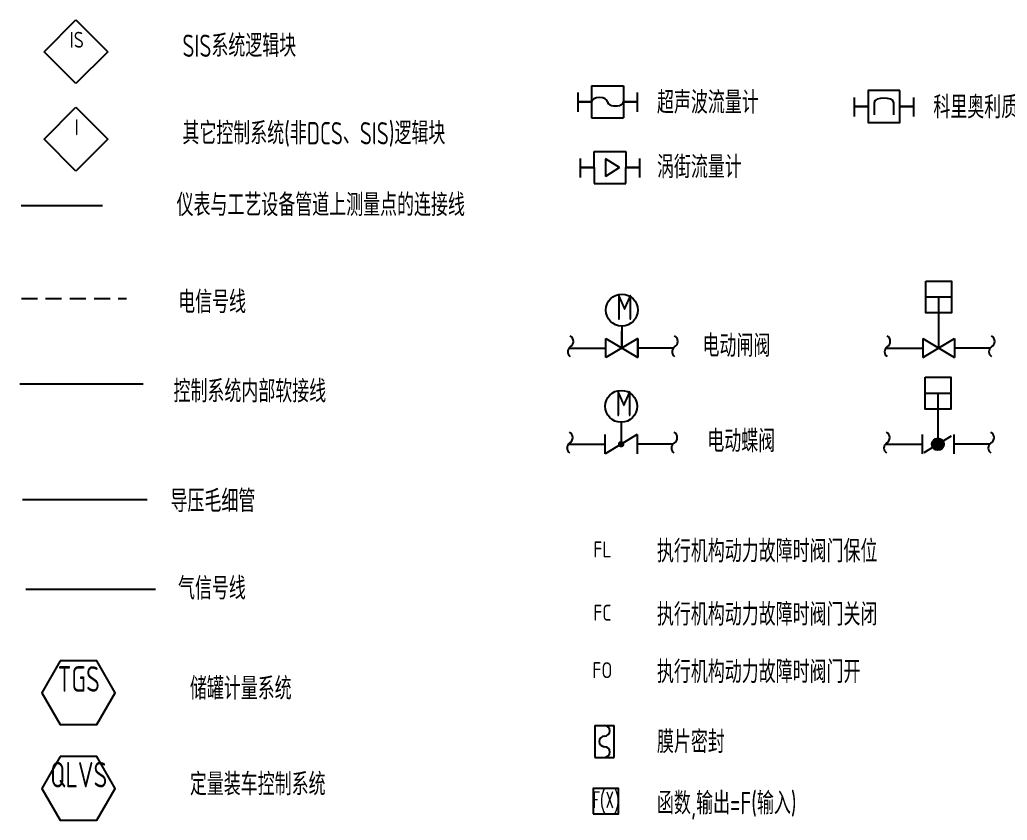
# Model space of a CAD drawing. Extents: x 24843 to 27502, y -10108 to -7552.
# Drawn here: x 25414.3 to 25569.2, y -8324 to -8198.5 of the extents above; entities that cross this region are included whole.
import ezdxf
from ezdxf.enums import TextEntityAlignment as Align

# ---------------------------------------------------------------- set-up
doc = ezdxf.new("R2010")
doc.units = 0
for name, pattern in [('CONTINOUS', [0]), ('HIDDEN', [0.375, 0.25, -0.125]), ('NEWHIDDEN', [3.8, 2.5, -1.3])]:
    doc.linetypes.add(name, pattern=pattern)
doc.layers.get('0').update_dxf_attribs({"linetype": 'CONTINUOUS'})
doc.layers.add('$DDT_AUDIT_GENERATED_(5E54)', color=3, linetype='CONTINUOUS', lineweight=25)
doc.layers.add('泄压阀', color=3, linetype='CONTINUOUS', lineweight=25)
for name, color, linetype in [('GREEN', 7, 'CONTINUOUS'), ('INST', 4, 'CONTINUOUS'), ('MIN', 6, 'CONTINUOUS'), ('仪电', 7, 'CONTINUOUS')]:
    doc.layers.add(name, color=color, linetype=linetype)
doc.styles.add('INST', font='ascii.shx', dxfattribs={"width": 0.8, "bigfont": 'lytxt.shx'})
doc.styles.add('LYTXT', font='ascii.shx', dxfattribs={"width": 0.8, "height": 4, "bigfont": 'LYTXT.shx'})
doc.styles.add('NI', font='romans.shx', dxfattribs={"width": 0.6, "height": 2.5})
doc.styles.add('YKCAD', font='isocpeur.ttf', dxfattribs={"width": 0.8, "height": 0.125})
doc.linetypes.add('GAS_TR', pattern='A,2.5,[130,ltypeshp.shx,S=1.25,R=-45,X=0,Y=0],1,[130,ltypeshp.shx,S=1.25,R=-45,X=0,Y=0],2.5', length=6)
doc.linetypes.add('MX_TR', pattern='A,2.5,[130,ltypeshp.shx,S=1.25,R=-44.999991,X=0,Y=0],0,[130,ltypeshp.shx,S=1.25,R=44.999991,X=0,Y=0],2.5', length=5)
doc.linetypes.add('NEWFENCELINE1', pattern='A,1.5,-1.876,[133,ltypeshp.shx,S=0.626,R=0,X=-0.626,Y=0],-1.876,4.5', length=9.752)

# ---------------------------------------------------------------- blocks, each defined once
blk = doc.blocks.new('*U40')
for p, q in [((-5.03, -0.06), (-0.03, 4.94)), ((-5.03, -0.06), (-0.03, 4.94)), ((-0.03, 4.94), (4.97, -0.06)), ((-0.03, -5.06), (-5.03, -0.06)), ((4.97, -0.06), (-0.03, -5.06))]:
    blk.add_line(p, q)
at = {"style": 'YKCAD', "width": 0.8, "flags": 8}
blk.add_attdef('IA100', text='', height=2.5, dxfattribs=at).set_placement((0.1, 0.56), align=Align.CENTER)
at = {"style": 'YKCAD', "width": 0.8}
blk.add_attdef('IA101', text='', height=2.5, dxfattribs=at).set_placement((-0.02, -2.51), align=Align.CENTER)
at = {"style": 'YKCAD', "width": 0.95}
for tag, p, flags in [('IA102', (-1.89, -6.11), 3), ('IA103', (-1.89, -7.36), 1)]:
    blk.add_attdef(tag, p, '', height=1, dxfattribs=dict(at, flags=flags))
blk = doc.blocks.new('隔膜')
for p, q in [((0, 2.5), (0, -2.5)), ((0, 2.5), (3, 2.5)), ((3, -2.5), (3, 2.5)), ((0, -2.5), (2.5, -2.5)), ((0, -2.5), (3, -2.5))]:
    blk.add_line(p, q)
for centre, start, end in [((1.5, 1.667), 270, 90), ((1.5, 0.001), 90, 270), ((1.5, -1.665), 270, 90)]:
    blk.add_arc(centre, 0.833, start, end)
blk = doc.blocks.new('运算符')
blk.add_lwpolyline([(0, 0), (0.2, 0), (0.2, 0.2), (0, 0.2)], close=True)
at = {"style": 'NI', "width": 0.6}
blk.add_attdef('<', text='', height=0.125, dxfattribs=at).set_placement((0.1006, 0.0483), align=Align.CENTER)
blk = doc.blocks.new('*U62')
for p, q in [((-0.225, 0.4), (-0.025, 0.4)), ((-0.125, 0.4), (-0.125, 0)), ((-0.125, 0.4), (-0.125, 0.125)), ((-0.25, 0.075), (-0.25, -0.075)), ((-0.25, -0.075), (0, 0.075)), ((-0.25, 0.075), (0, -0.075)), ((0, 0.075), (0, -0.075))]:
    blk.add_line(p, q)
blk.add_lwpolyline([(-0.225, 0.525), (-0.025, 0.525), (-0.025, 0.275), (-0.225, 0.275)], close=True)
blk = doc.blocks.new('*U63')
h = blk.add_hatch(color=256)
edge = h.paths.add_edge_path()
edge.add_arc((-0.125, 0), 0.0469, 0, 360)
for p, q in [((-0.225, 0.4), (-0.025, 0.4)), ((-0.125, 0.4), (-0.125, 0)), ((-0.25, 0.075), (-0.25, -0.075)), ((-0.2322, -0.0643), (-0.0178, 0.0643)), ((0, 0.075), (0, -0.075))]:
    blk.add_line(p, q)
blk.add_lwpolyline([(-0.225, 0.525), (-0.025, 0.525), (-0.025, 0.275), (-0.225, 0.275)], close=True)
blk.add_circle((-0.125, 0), 0.0469)

msp = doc.modelspace()

# ---------------------------------------------------------------- linework, layer by layer
at = {"layer": '$DDT_AUDIT_GENERATED_(5E54)', "color": 3, "linetype": 'Continuous'}
for p, q in [((25504.03, -8208.84), (25504.03, -8213.84)), ((25509.03, -8208.84), (25509.03, -8213.84))]:
    msp.add_line(p, q, dxfattribs=at)
at = {"color": 1}
for p, q in [((25504.03, -8208.84), (25509.03, -8208.84)), ((25504.03, -8213.84), (25509.03, -8213.84))]:
    msp.add_line(p, q, dxfattribs=at)
at = {"color": 4}
for p, q in [((25548.37, -8211.4), (25548.37, -8213.41)), ((25551.37, -8211.4), (25551.37, -8213.41))]:
    msp.add_line(p, q, dxfattribs=at)
for p, q in [((25504.41, -8219.15), (25509.41, -8219.15)), ((25504.41, -8221.65), (25504.41, -8219.15)), ((25509.41, -8219.15), (25509.41, -8221.65)), ((25506.19, -8220.27), (25506.19, -8223.05)), ((25508.41, -8221.66), (25506.19, -8220.27)), ((25504.41, -8221.65), (25504.41, -8224.15)), ((25508.41, -8221.66), (25506.19, -8223.05)), ((25509.41, -8224.15), (25509.41, -8221.65)), ((25504.41, -8224.15), (25509.41, -8224.15))]:
    msp.add_line(p, q)
for points in [[(25552.38, -8209.59), (25547.38, -8209.59), (25547.38, -8214.59), (25552.38, -8214.59)], [(25420.66, -8298.99), (25417.77, -8303.99), (25420.66, -8308.99), (25426.43, -8308.99), (25429.32, -8303.99), (25426.43, -8298.99)], [(25420.66, -8313.99), (25417.77, -8318.99), (25420.66, -8323.99), (25426.43, -8323.99), (25429.32, -8318.99), (25426.43, -8313.99)]]:
    msp.add_lwpolyline(points, close=True, dxfattribs=at)
at = {"color": 7}
for centre, radius, start, end in [((25500.18, -8248.91), 1.01, 299.7449, 60.2551), ((25516.55, -8248.91), 1.01, 299.7449, 60.2551), ((25549.87, -8248.91), 1.01, 299.7449, 60.2551), ((25566.24, -8248.91), 1.01, 299.7449, 60.2551), ((25501.18, -8250.54), 0.901, 123.6901, 236.3099), ((25517.55, -8250.54), 0.901, 123.6901, 236.3099), ((25550.87, -8250.54), 0.901, 123.6901, 236.3099), ((25567.24, -8250.54), 0.901, 123.6901, 236.3099), ((25500.07, -8264), 1.01, 299.7449, 60.2551), ((25516.45, -8264), 1.01, 299.7449, 60.2551), ((25549.77, -8264), 1.01, 299.7449, 60.2551), ((25566.14, -8264), 1.01, 299.7449, 60.2551), ((25501.07, -8265.63), 0.901, 123.6901, 236.3099), ((25517.45, -8265.63), 0.901, 123.6901, 236.3099), ((25550.77, -8265.63), 0.901, 123.6901, 236.3099), ((25567.14, -8265.63), 0.901, 123.6901, 236.3099)]:
    msp.add_arc(centre, radius, start, end, dxfattribs=at)
at = {"color": 1}
for centre, start_param, end_param in [((25505.28, -8211.34), 3.141593, 6.283185), ((25507.78, -8211.34), 0, 3.141593)]:
    msp.add_ellipse(centre, major_axis=(-1.25, 0), ratio=0.530866, start_param=start_param, end_param=end_param, dxfattribs=at)
at = {"color": 4}
msp.add_ellipse((25549.87, -8211.4), major_axis=(-1.5, 0), ratio=0.418584, start_param=3.141593, end_param=6.283185, dxfattribs=at)
at = {"layer": 'GREEN', "color": 3, "linetype": 'Continuous'}
for p, q in [((25508.77, -8249.95), (25508.77, -8247.31)), ((25506.27, -8251.45), (25506.27, -8248.45)), ((25506.27, -8248.45), (25511.27, -8251.45)), ((25511.27, -8248.45), (25506.27, -8251.45)), ((25511.27, -8251.45), (25511.27, -8248.45)), ((25500.5, -8249.95), (25506.27, -8249.95)), ((25516.87, -8249.95), (25511.27, -8249.95)), ((25550.19, -8249.95), (25555.96, -8249.95)), ((25566.57, -8249.95), (25560.96, -8249.95)), ((25500.39, -8265.03), (25506.16, -8265.03)), ((25516.77, -8265.03), (25511.16, -8265.03)), ((25550.09, -8265.03), (25555.85, -8265.03)), ((25566.46, -8265.03), (25560.85, -8265.03))]:
    msp.add_line(p, q, dxfattribs=at)
at = {"layer": 'INST', "linetype": 'NEWHIDDEN'}
msp.add_line((25414.59, -8242.2), (25431.06, -8242.2), dxfattribs=at)
at = {"layer": 'INST'}
for p, q in [((25508.77, -8246.5), (25508.77, -8249.95)), ((25506.27, -8251.45), (25506.27, -8248.45)), ((25506.27, -8248.45), (25511.27, -8251.45)), ((25511.27, -8248.45), (25506.27, -8251.45)), ((25511.27, -8248.45), (25511.27, -8251.45)), ((25508.66, -8261.59), (25508.66, -8265.03)), ((25506.16, -8266.53), (25506.16, -8263.53)), ((25511.16, -8263.53), (25506.16, -8266.53)), ((25508.66, -8265.12), (25508.66, -8264.94)), ((25511.16, -8263.53), (25511.16, -8266.53)), ((25508.57, -8265.03), (25508.75, -8265.03))]:
    msp.add_line(p, q, dxfattribs=at)
at = {"layer": 'INST', "linetype": 'NEWFENCELINE1'}
msp.add_line((25414.33, -8255.56), (25433.71, -8255.56), dxfattribs=at)
at = {"layer": 'INST', "linetype": 'MX_TR'}
msp.add_line((25414.74, -8273.7), (25434.33, -8273.7), dxfattribs=at)
at = {"layer": 'INST', "linetype": 'GAS_TR'}
msp.add_line((25415.27, -8287.78), (25435.6, -8287.78), dxfattribs=at)
at = {"layer": 'INST', "const_width": 0.5}
msp.add_lwpolyline([(25508.41, -8265.03, 1), (25508.91, -8265.03, 1)], format="xyb", close=True, dxfattribs=at)
at = {"layer": 'INST'}
for centre in [(25508.77, -8244), (25508.66, -8259.09)]:
    msp.add_circle(centre, 2.5, dxfattribs=at)
at = {"layer": 'MIN', "const_width": 0.378}
for points in [[(25501.9, -8211.34), (25504.03, -8211.34)], [(25509.03, -8211.34), (25511.2, -8211.34)], [(25545.25, -8212.09), (25547.38, -8212.09)], [(25552.38, -8212.09), (25554.55, -8212.09)], [(25502.28, -8221.65), (25504.41, -8221.65)], [(25509.41, -8221.65), (25511.58, -8221.65)]]:
    msp.add_lwpolyline(points, dxfattribs=at)
at = {"layer": '仪电', "color": 4, "linetype": 'Continuous', "ltscale": 0.5}
msp.add_line((25414.53, -8227.59), (25427.33, -8227.59), dxfattribs=at)
at = {"layer": '泄压阀', "color": 3, "lineweight": 25}
for p, q in [((25501.9, -8212.91), (25501.9, -8209.91)), ((25511.2, -8212.91), (25511.2, -8209.91)), ((25545.25, -8213.65), (25545.25, -8210.65)), ((25554.55, -8213.65), (25554.55, -8210.65)), ((25502.28, -8223.22), (25502.28, -8220.22)), ((25511.58, -8223.22), (25511.58, -8220.22))]:
    msp.add_line(p, q, dxfattribs=at)

# ---------------------------------------------------------------- block references
at = {"layer": 'INST'}
ref = msp.add_blockref('*U40', (25423.17, -8203.43), dxfattribs=at)
ref.add_attrib('IA100', 'IS', dxfattribs={"layer": '0', "height": 2.5, "style": 'YKCAD', "width": 0.8}).set_placement((25423.27, -8202.87), align=Align.CENTER)
ref = msp.add_blockref('*U40', (25423.17, -8217.15), dxfattribs=at)
ref.add_attrib('IA100', 'I', dxfattribs={"layer": '0', "height": 2.5, "style": 'YKCAD', "width": 0.8}).set_placement((25423.27, -8216.59), align=Align.CENTER)
at = {"layer": 'INST', "xscale": 20, "yscale": 20, "zscale": 20}
for name, p in [('*U62', (25560.96, -8249.95)), ('*U63', (25560.85, -8265.03))]:
    msp.add_blockref(name, p, dxfattribs=at)
at = {"layer": 'INST', "linetype": 'CONTINOUS'}
msp.add_blockref('隔膜', (25504.55, -8311.63), dxfattribs=at)
at = {"layer": 'INST', "linetype": 'CONTINOUS', "xscale": 20, "yscale": 20, "zscale": 20}
msp.add_blockref('运算符', (25504.27, -8323), dxfattribs=at).add_auto_attribs({'<': 'F(X)'})

# ---------------------------------------------------------------- texts
at = {"color": 3, "linetype": 'HIDDEN', "style": 'LYTXT', "width": 0.8}
for s, p in [('SIS系统逻辑块', (25439.85, -8204.31)), ('超声波流量计', (25514.28, -8213.2)), ('科里奥利质量流量计', (25557.63, -8213.95)), ('其它控制系统(非DCS、SIS)逻辑块', (25439.85, -8218.03)), ('涡街流量计', (25514.28, -8223.32)), ('仪表与工艺设备管道上测量点的连接线', (25438.93, -8229.27)), ('电信号线', (25439.18, -8244.49)), ('电动闸阀', (25521.42, -8251.35)), ('控制系统内部软接线', (25438.45, -8258.48)), ('电动蝶阀', (25522.18, -8266.28)), ('导压毛细管', (25437.98, -8275.68)), ('执行机构动力故障时阀门保位', (25514.28, -8283.55)), ('气信号线', (25439.15, -8289.38)), ('执行机构动力故障时阀门关闭', (25514.28, -8293.47)), ('执行机构动力故障时阀门开', (25514.28, -8302.48)), ('储罐计量系统', (25441.02, -8305.09)), ('膜片密封', (25514.28, -8313.46)), ('定量装车控制系统', (25441.02, -8320.09)), ('函数,输出=F(输入)', (25514.28, -8323.07))]:
    msp.add_text(s, height=3.5, dxfattribs=at).set_placement(p)
at = {"style": 'YKCAD', "width": 0.8}
for s, p in [('FL', (25505.71, -8282.78)), ('FC', (25505.71, -8292.7)), ('FO', (25505.71, -8301.71))]:
    msp.add_text(s, height=2.5, dxfattribs=at).set_placement(p, align=Align.CENTER)
at = {"layer": 'INST', "style": 'INST', "width": 0.8}
for p in [(25507.88, -8245.59), (25507.77, -8260.68)]:
    msp.add_text('M', height=4, dxfattribs=at).set_placement(p)
for s, p in [('TGS', (25423.58, -8303.84)), ('QLVS', (25423.58, -8318.84))]:
    msp.add_text(s, height=4, dxfattribs=at).set_placement(p, align=Align.CENTER)

doc.saveas('drawing.dxf')
